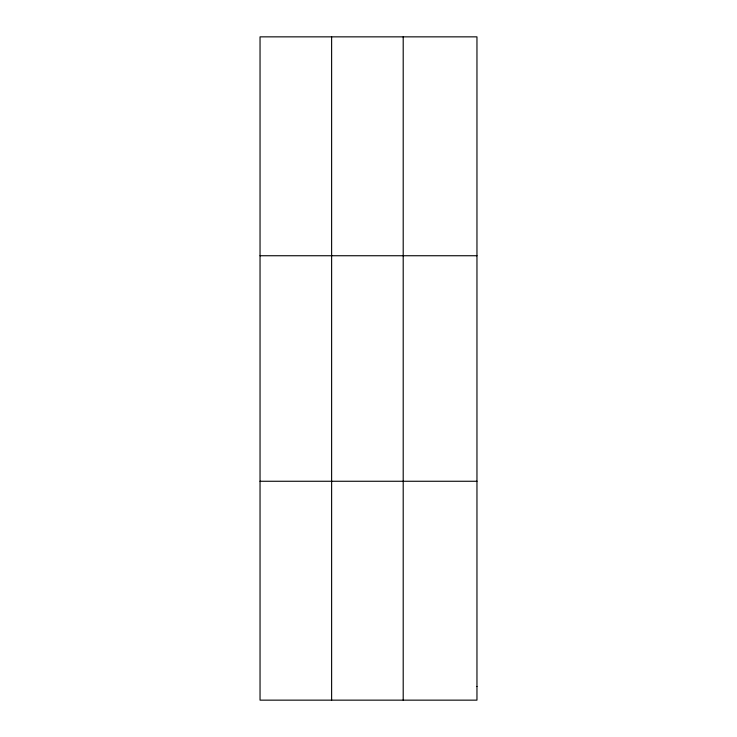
<?xml version="1.0" encoding="UTF-8"?>
<svg xmlns="http://www.w3.org/2000/svg" width="737" height="737" viewBox="0 0 737 737"><rect width="100%" height="100%" fill="white"/><g stroke="black" fill="none" stroke-linecap="round" stroke-linejoin="round"><path stroke-width="1.11" d="M331.622 36.85L331.622 700.15M403.203 36.85L403.203 700.15M260.041 255.739L476.959 255.739M260.041 481.261L476.959 481.261M476.959 686.469L476.959 700.15L260.041 700.15L260.041 36.85L476.959 36.85L476.959 686.469"/></g></svg>
